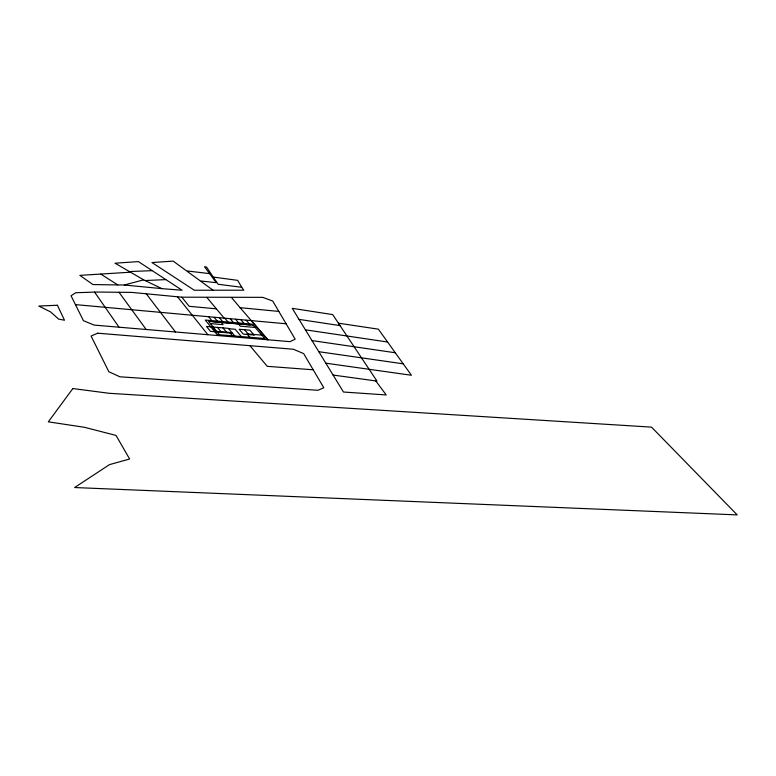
<?xml version="1.0" encoding="UTF-8"?>
<svg xmlns="http://www.w3.org/2000/svg" width="776" height="776" viewBox="0 0 776 776"><rect width="100%" height="100%" fill="white"/><g stroke="black" fill="none" stroke-linecap="round" stroke-linejoin="round"><path stroke-width="1.16" d="M130.591 272.201L79.87 275.364L92.945 284.569L124.315 285.015L143.638 279.845L161.912 288.643L182.108 290.234L138.39 261.609L115.032 263.2L143.638 279.845M145.083 280.543L165.734 279.612M129.466 271.551L151.96 270.669M313.213 369.793L267.235 366.32L249.95 345.679M216.698 331.352L229.589 332.429L232.422 335.824M261.851 335.135L246.943 333.884L249.833 337.269M232.441 333.205L210.471 331.371L206.494 326.473L228.357 328.345L234.808 336.018M228.648 328.694L235.147 329.247L241.346 336.561M253.151 325.183L208.511 321.293L219.472 334.757M210.374 323.582L223.1 324.678L221.199 322.399M255.129 327.453L240.327 326.172L238.377 323.902M286.101 323.776L75.437 304.609M216.378 308.829L189.15 306.297L181.826 297.189L131.745 292.406L96.534 292.038L75.815 292.727L71.033 295.743L83.43 320.682L94.109 325.095L290.04 341.663L295.171 339.18L272.696 301.01L262.686 297.344L181.826 297.189M124.315 285.015L161.912 288.643M231.384 297.402L240.085 307.665L278.826 311.418M201.217 281.038L216.261 282.687L204.505 266.731L206.474 266.983L218.105 284.268L241.734 287.285L243.761 290.195L194.339 290.243L151.989 262.56L173.155 261.105L213.148 290.272M209.569 273.608L187.54 271.008M213.749 277.129L237.669 280.359L241.734 287.285M333.088 375.05L376.99 381.094L332.71 314.6L292.261 308.344L343.477 392.025L386.196 394.945L375.788 380.929M325.823 363.187L411.416 375.254L378.378 329.17L338.423 323.185L340.053 325.619L299.012 319.382M403.219 363.828L318.8 351.703M395.285 352.76L311.991 340.586M387.583 342.012L305.395 329.819M100.773 274.093L117.826 284.918M251.288 320.672L267.904 339.801M246.137 320.207L250.241 324.911L212.692 321.642L208.773 316.899M267.885 339.791L240.085 307.665M240.861 319.741L244.935 324.455M235.564 319.275L239.609 323.99M244.537 329.722L248.698 334.572M230.249 318.8L234.265 323.524M224.904 318.325L228.91 323.058M219.55 317.85L223.527 322.583M206.862 297.441L224.264 318.276M214.176 317.374L218.124 322.118M222.925 327.879L226.98 332.749M217.464 327.414L221.499 332.293M211.994 326.948L215.99 331.827M177.529 296.781L207.871 334.718M146.266 293.794L175.473 331.973M119 292.271L146.179 329.499M94.594 292.106L119.009 327.2M72.837 388.553L48.335 421.834L84.429 427.295L116.031 435.423L129.621 459.014L109.513 464.611L74.632 487.532L737.2 514.895L651.53 427.13L109.067 393.286L72.837 388.553M97.698 333.195L91.083 336.056L108.853 371.752L119.921 376.796L317.908 390.289L323.815 387.777L303.649 353.584L293.347 349.239L97.698 333.195M57.414 305.249L38.8 306.045L50.644 311.952L58.656 319.12L64.476 320.216L57.414 305.249M254.072 335.019L243.295 334.116L239.163 329.267L249.891 330.178L254.072 335.019M264.8 338.511L217.115 334.553L205.252 320.061L252.268 324.174L264.8 338.511"/></g></svg>
